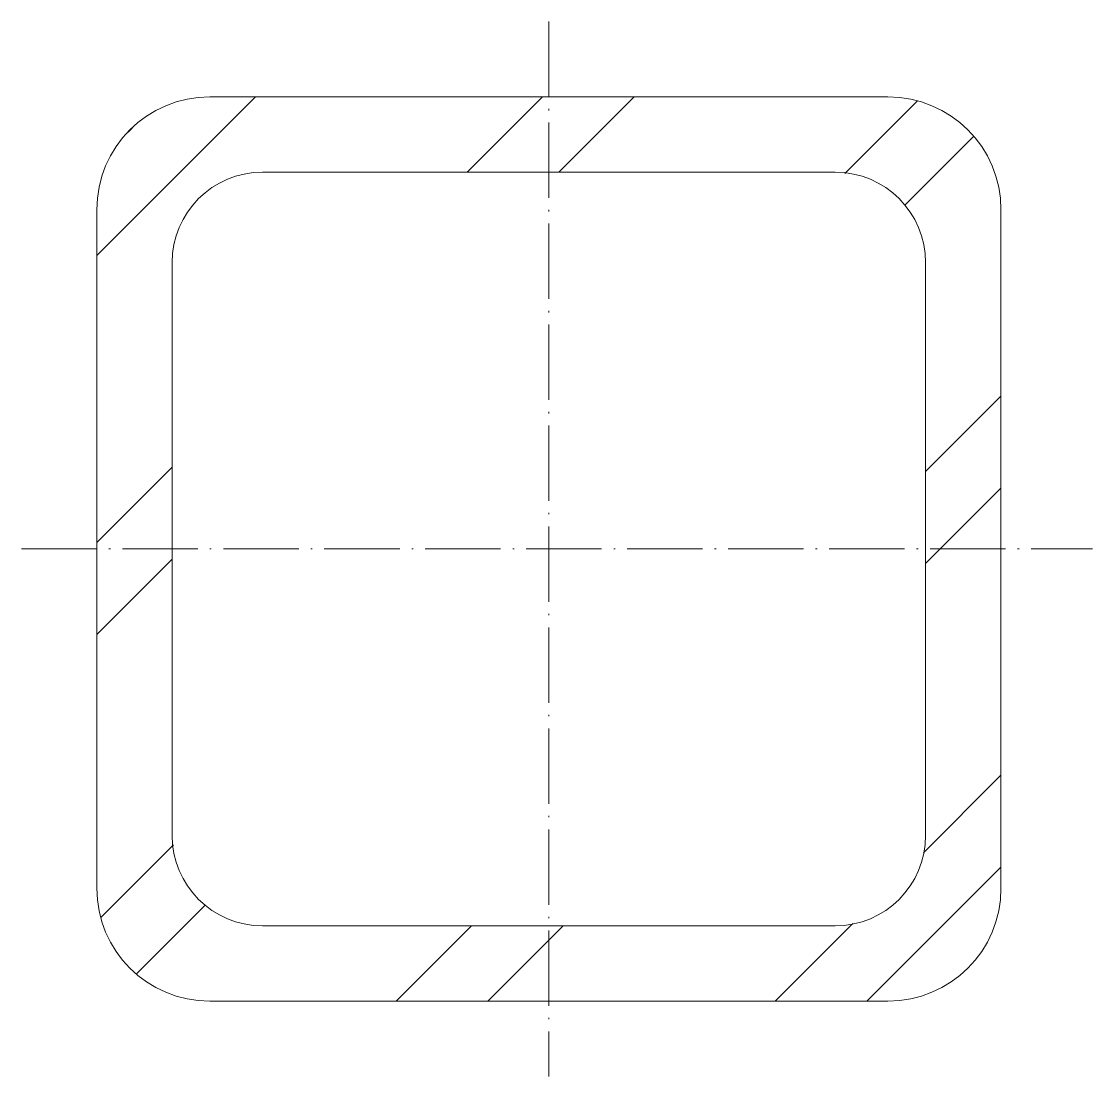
# Model space of a CAD drawing. Header units: metres. Extents: x -35 to 36.1, y -35 to 35.
import ezdxf

# ---------------------------------------------------------------- set-up
doc = ezdxf.new("R2010")
doc.units = ezdxf.units.M
doc.linetypes.add('MV_hartlijn_staal', pattern=[6.6, 5, -0.8, 0, -0.8])
doc.layers.add('A-DETL-GENF', color=92, linetype='Continuous', lineweight=18)

# ---------------------------------------------------------------- blocks, each defined once
blk = doc.blocks.new('28 Staalprofielen- koker SHS-2d - K60_5-3532384-00_0 Basismaterialen')
at = {"layer": 'A-DETL-GENF', "lineweight": 13}
h = blk.add_hatch(dxfattribs=at)
h.set_pattern_fill('FP_450', color=256, style=0, pattern_type=2)
h.set_pattern_definition([(45, (4720.222, 6711.937), (-12.57236, 12.57236), []), (45, (4720.222, 6730.987), (-12.57236, 12.57236), [])])
h.paths.add_polyline_path([(22.5, -30), (24.441, -29.744), (26.25, -28.995), (27.803, -27.803), (28.995, -26.25), (29.744, -24.441), (30, -22.5), (30, 22.5), (29.744, 24.441), (28.995, 26.25), (27.803, 27.803), (26.25, 28.995), (24.441, 29.744), (22.5, 30), (-22.5, 30), (-24.441, 29.744), (-26.25, 28.995), (-27.803, 27.803), (-28.995, 26.25), (-29.744, 24.441), (-30, 22.5), (-30, -22.5), (-29.744, -24.441), (-28.995, -26.25), (-27.803, -27.803), (-26.25, -28.995), (-24.441, -29.744), (-22.5, -30)])
h.paths.add_polyline_path([(19, -25), (-19, -25), (-20.553, -24.796), (-22, -24.196), (-23.243, -23.243), (-24.196, -22), (-24.796, -20.553), (-25, -19), (-25, 19), (-24.796, 20.553), (-24.196, 22), (-23.243, 23.243), (-22, 24.196), (-20.553, 24.796), (-19, 25), (19, 25), (20.553, 24.796), (22, 24.196), (23.243, 23.243), (24.196, 22), (24.796, 20.553), (25, 19), (25, -19), (24.796, -20.553), (24.196, -22), (23.243, -23.243), (22, -24.196), (20.553, -24.796)])
at = {"layer": 'A-DETL-GENF', "linetype": 'MV_hartlijn_staal', "lineweight": 13}
for p, q in [((0, 35), (0, -35)), ((-35, 0), (36.078, 0))]:
    blk.add_line(p, q, dxfattribs=at)
at = {"layer": 'A-DETL-GENF'}
for p, q in [((22.5, 30), (-22.5, 30)), ((-22.5, 30), (22.5, 30)), ((-19, 25), (19, 25)), ((-19, 25), (19, 25)), ((-30, 22.5), (-30, -22.5)), ((-30, -22.5), (-30, 22.5)), ((30, -22.5), (30, 22.5)), ((30, 22.5), (30, -22.5)), ((-25, -19), (-25, 19)), ((-25, -19), (-25, 19)), ((25, 19), (25, -19)), ((25, 19), (25, -19)), ((19, -25), (-19, -25)), ((19, -25), (-19, -25)), ((-22.5, -30), (22.5, -30)), ((22.5, -30), (-22.5, -30))]:
    blk.add_line(p, q, dxfattribs=at)
for centre, radius, start, end in [((-22.5, 22.5), 7.5, 90, 180), ((-22.5, 22.5), 7.5, 90, 180), ((22.5, 22.5), 7.5, 360, 90), ((22.5, 22.5), 7.5, 360, 90), ((-19, 19), 6, 90, 180), ((-19, 19), 6, 90, 180), ((19, 19), 6, 360, 90), ((19, 19), 6, 360, 90), ((-19, -19), 6, 180, 270), ((-19, -19), 6, 180, 270), ((19, -19), 6, 270, 360), ((19, -19), 6, 270, 360), ((-22.5, -22.5), 7.5, 180, 270), ((-22.5, -22.5), 7.5, 180, 270), ((22.5, -22.5), 7.5, 270, 360), ((22.5, -22.5), 7.5, 270, 0)]:
    blk.add_arc(centre, radius, start, end, dxfattribs=at)

msp = doc.modelspace()

# ---------------------------------------------------------------- block references
msp.add_blockref('28 Staalprofielen- koker SHS-2d - K60_5-3532384-00_0 Basismaterialen', (0, 0))

doc.saveas('drawing.dxf')
